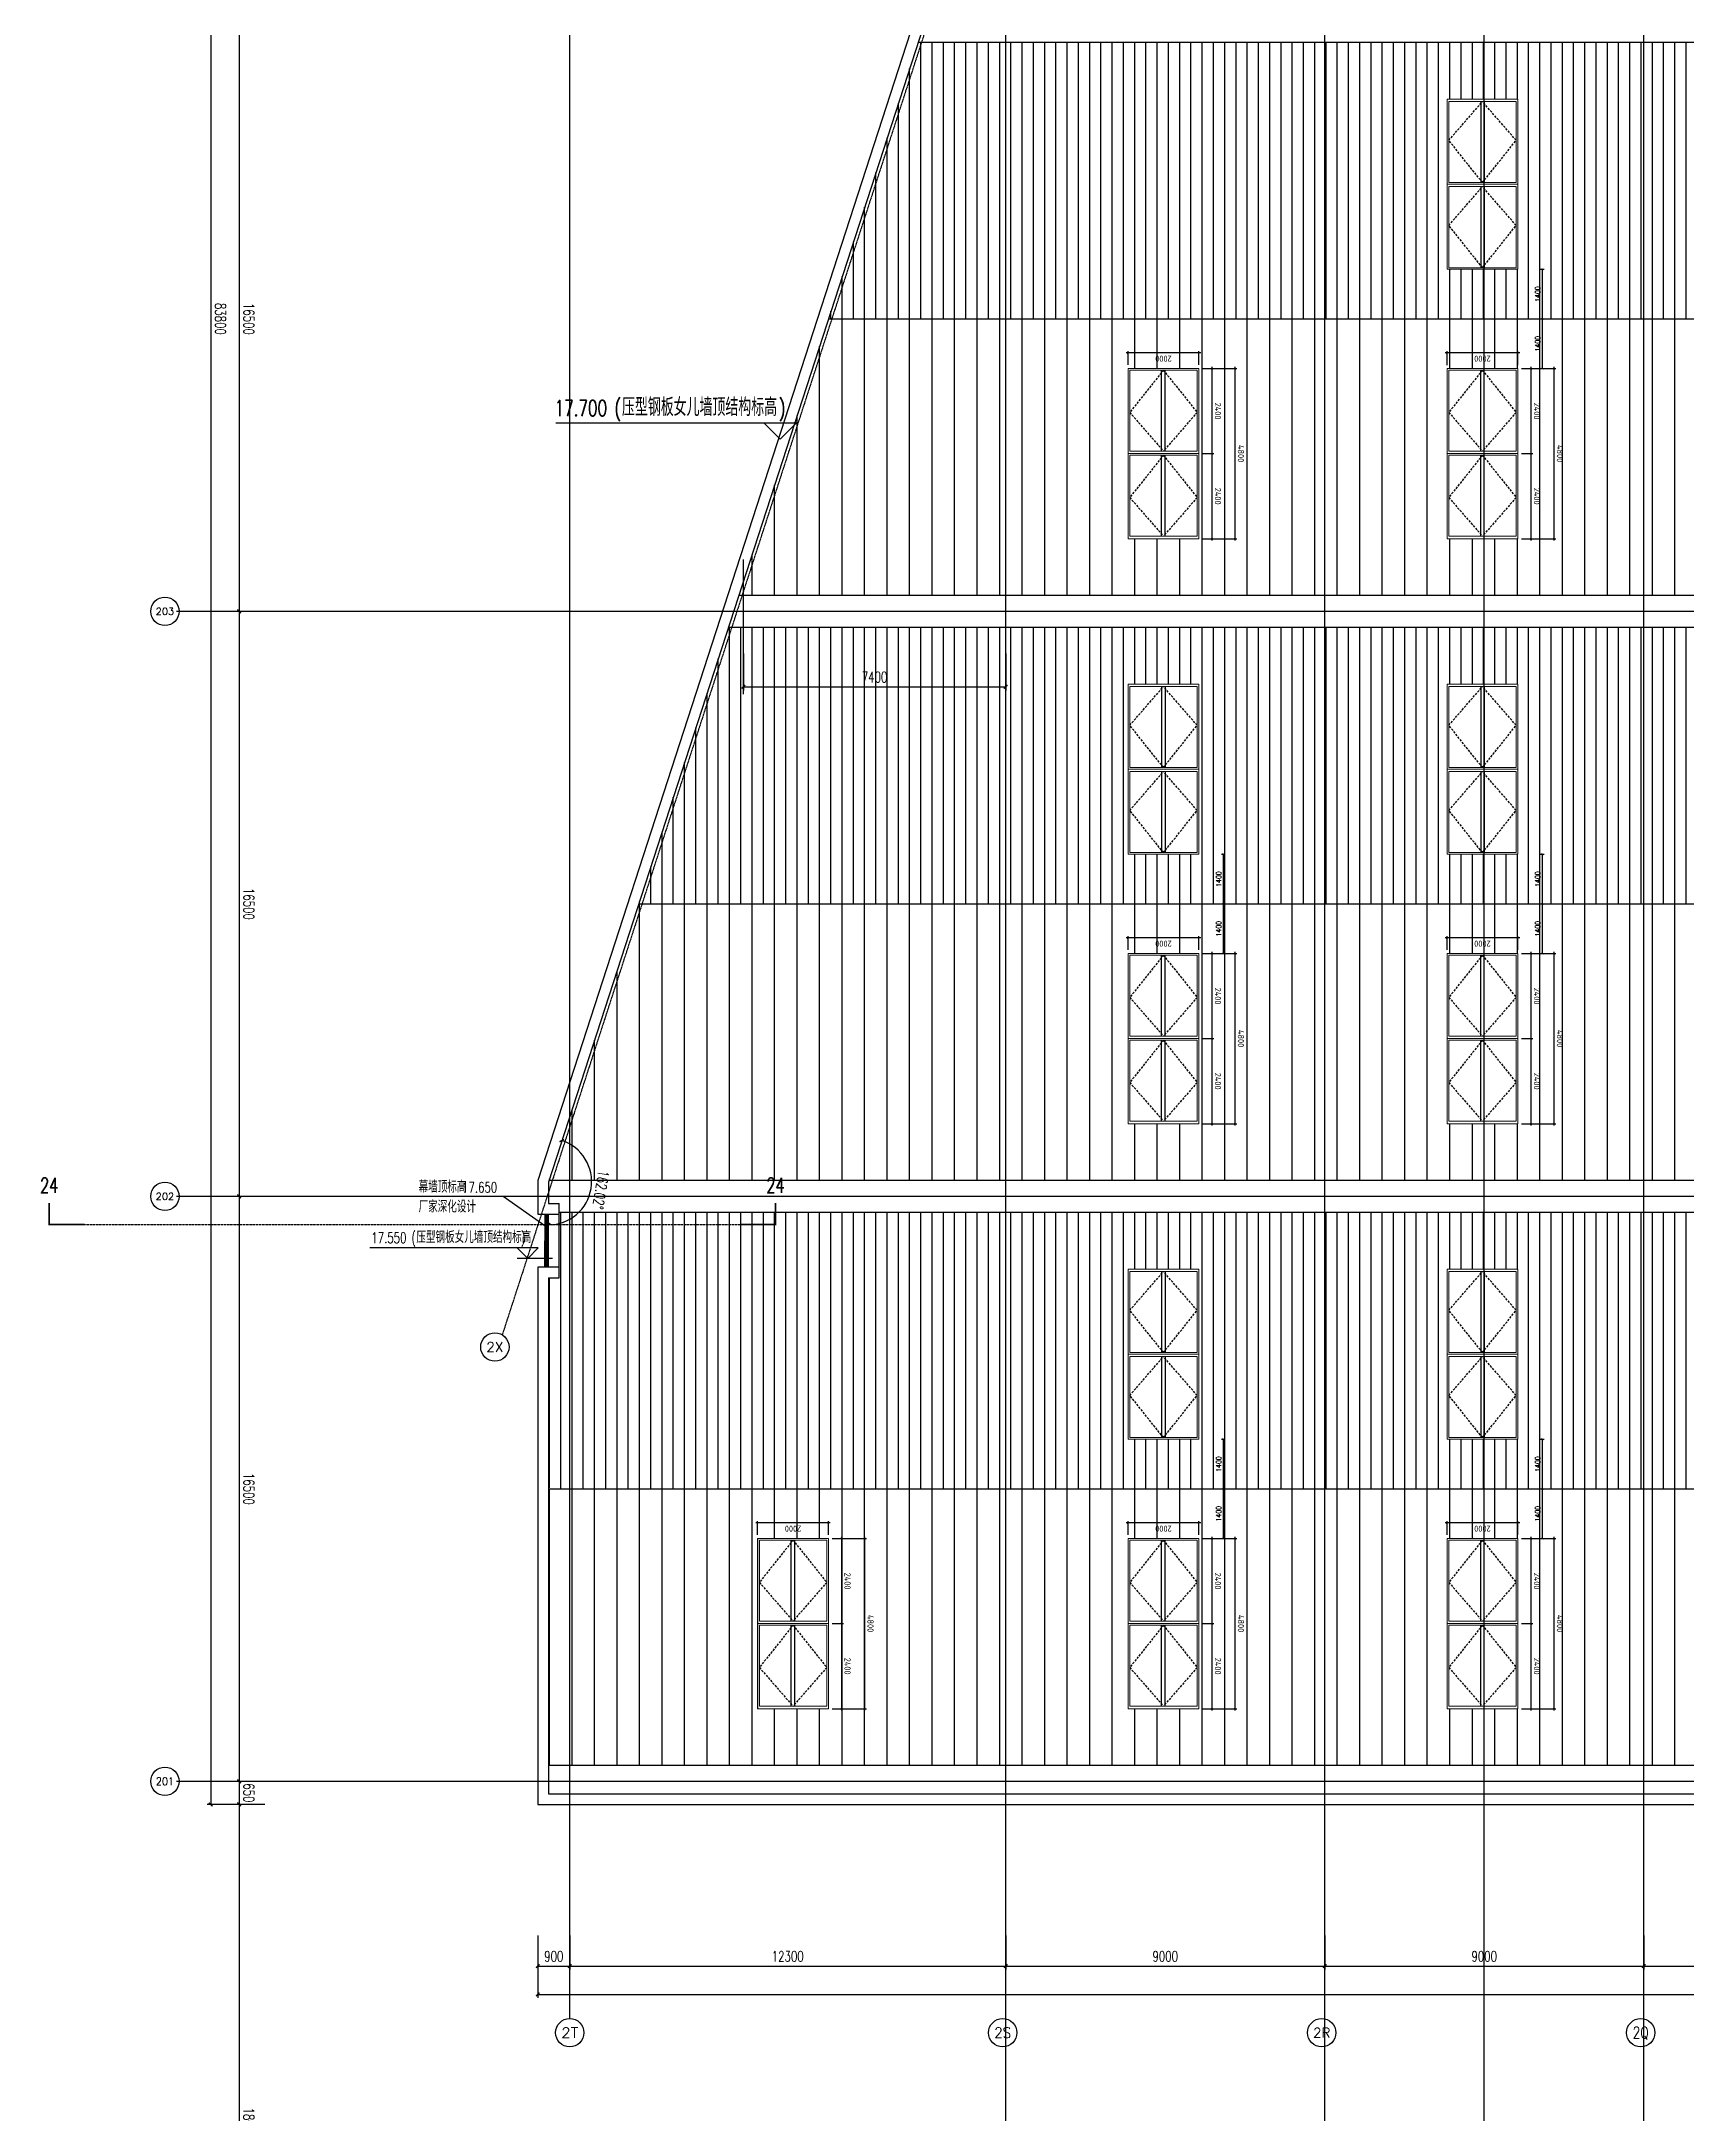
# Model space of a CAD drawing. Extents: x -954573 to 446329, y 489853 to 1226784.
# Drawn here: x 199941 to 246382, y 630673 to 689146 of the extents above; entities that cross this region are included whole.
import ezdxf
from ezdxf.enums import TextEntityAlignment as Align

# ---------------------------------------------------------------- set-up
doc = ezdxf.new("R2010")
doc.units = 0
doc.header["$LTSCALE"] = 10
doc.header["$MEASUREMENT"] = 0
for name, pattern in [('10平面$0$DOTE', [2.42, 2, -0.2, 0.02, -0.2]), ('10平面$0$HIDDEN', [9.525, 6.35, -3.175]), ('10平面$1$DASH', [0.35, 0.25, -0.1])]:
    doc.linetypes.add(name, pattern=pattern)
doc.layers.get('Defpoints').update_dxf_attribs({"color": 210})
for name, color, linetype in [('10平面$0$A-AXIS-D', 8, 'Continuous'), ('10平面$0$A-AXIS-DOTE', 8, '10平面$0$DOTE'), ('10平面$0$A-AXIS-SYMB', 8, 'Continuous'), ('10平面$0$A-HATCH-2', 8, 'Continuous'), ('10平面$0$A-LIN-V', 8, 'Continuous'), ('10平面$0$A-SFCE', 8, 'Continuous'), ('10平面$0$A-WINDOW', 8, 'Continuous'), ('10平面$0$AS-WALL', 8, 'Continuous'), ('10平面$0$DIM_SYMB', 8, 'Continuous'), ('10平面$0$PUB_TEXT', 8, 'Continuous'), ('10平面$0$参考线', 8, 'Continuous'), ('10平面$0$外框', 1, '10平面$0$HIDDEN'), ('A-LIN-V', 9, 'Continuous')]:
    doc.layers.add(name, color=color, linetype=linetype)
doc.layers.add('10平面$0$成型线', color=3, linetype='Continuous', lineweight=18)
doc.styles.add('10平面$0$_TCH_AXIS', font='COMPLEX', dxfattribs={"bigfont": 'GBCBIG'})
doc.styles.add('10平面$0$_TCH_DIM', font='SIMPLEX', dxfattribs={"bigfont": 'GBCBIG'})
doc.styles.add('10平面$0$_TCH_DIM_T3', font='SIMPLEX', dxfattribs={"width": 0.705882, "bigfont": 'GBCBIG'})
doc.styles.add('10平面$0$_TCH_LABEL', font='COMPLEX', dxfattribs={"bigfont": 'GBCBIG'})
doc.styles.add('10平面$0$Standard', font='gbenor.shx', dxfattribs={"bigfont": 'gbcbig.shx'})
doc.dimstyles.new('10平面$0$50', dxfattribs={"dimscale": 50, "dimtxt": 3.5, "dimasz": 1, "dimexe": 1, "dimexo": 2, "dimgap": 1.5, "dimtad": 1, "dimdec": 0, "dimzin": 12, "dimdsep": 46, "dimtxsty": '10平面$0$Standard', "dimblk": '10平面$0$_ArchTick', "dimcen": 0.1, "dimdle": 1, "dimclrd": 3, "dimclre": 3, "dimclrt": 7, "dimadec": 0, "dimazin": 0, "dimtfac": 1, "dimtdec": 0, "dimtix": 1, "dimtmove": 2, "dimatfit": 3, "dimfxl": 0, "dimtolj": 1, "dimtzin": 0, "dimarcsym": 0})
doc.dimstyles.new('10平面$0$_TCH_ARCH&&100', dxfattribs={"dimtxt": 297.5, "dimasz": 100, "dimexe": 100, "dimexo": 100, "dimgap": 126.25, "dimtad": 1, "dimdec": 0, "dimzin": 0, "dimdsep": 46, "dimtxsty": '10平面$0$_TCH_DIM_T3', "dimblk": '10平面$0$_ArchTick', "dimcen": 0.09, "dimclrt": 7, "dimazin": 2, "dimtfac": 1, "dimtdec": 0, "dimtix": 1, "dimtmove": 2, "dimatfit": 3, "dimfxl": 0, "dimtolj": 1, "dimtzin": 0, "dimarcsym": 0})
doc.dimstyles.new('10平面$0$_TCH_ARCH&&50', dxfattribs={"dimtxt": 148.75, "dimasz": 50, "dimexe": 50, "dimexo": 50, "dimgap": 63.125, "dimtad": 1, "dimdec": 0, "dimzin": 0, "dimdsep": 46, "dimtxsty": '10平面$0$_TCH_DIM_T3', "dimblk": '10平面$0$_ArchTick', "dimcen": 0.09, "dimclrt": 7, "dimazin": 2, "dimtfac": 1, "dimtdec": 0, "dimtix": 1, "dimtmove": 2, "dimatfit": 3, "dimfxl": 0, "dimtolj": 1, "dimtzin": 0, "dimarcsym": 0})
pattern_1 = [(90, (-500100, 0), (-317.5, 0), [])]
pattern_2 = [(90, (-500100, 0), (-635, 0), [])]

# ---------------------------------------------------------------- blocks, each defined once
blk = doc.blocks.new('10平面$0$rrrrrrrrrrrrrrrrrrrrr')
at = {"layer": '10平面$0$A-HATCH-2'}
h = blk.add_hatch(dxfattribs=at)
h.set_pattern_fill('ANSI31', color=256, scale=200, angle=45)
h.set_pattern_definition(pattern_1)
h.paths.add_polyline_path([(-266220, 681320), (-133684.3, 681320), (-128454.2, 681320), (-128454.2, 689120), (-275425.2, 689120), (-277958.7, 681320), (-262540, 681320)])
h = blk.add_hatch(dxfattribs=at)
h.set_pattern_fill('ANSI31', color=256, scale=400, angle=45)
h.set_pattern_definition(pattern_2)
h.paths.add_polyline_path([(-266220, 681320), (-133684.3, 681320), (-128454.2, 681320), (-128454.2, 673520), (-280485.6, 673520), (-277955.4, 681320), (-262540, 681320)])
h = blk.add_hatch(dxfattribs=at)
h.set_pattern_fill('ANSI31', color=256, scale=200, angle=45)
h.set_pattern_definition(pattern_1)
h.paths.add_polyline_path([(-266220, 664820), (-133684.3, 664820), (-128454.2, 664820), (-128454.2, 672620), (-280777.6, 672620), (-283307.8, 664820), (-262540, 664820)])
h = blk.add_hatch(dxfattribs=at)
h.set_pattern_fill('ANSI31', color=256, scale=400, angle=45)
h.set_pattern_definition(pattern_2)
h.paths.add_polyline_path([(-266220, 664820), (-133684.3, 664820), (-128454.2, 664820), (-128454.2, 657020), (-285838, 657020), (-283307.8, 664820), (-262540, 664820)])
h = blk.add_hatch(dxfattribs=at)
h.set_pattern_fill('ANSI31', color=256, scale=200, angle=45)
h.set_pattern_definition(pattern_1)
h.paths.add_polyline_path([(-266220, 648320), (-133684.3, 648320), (-128454.2, 648320), (-128454.2, 656120), (-285554.2, 656120), (-285554.2, 654270), (-285854.2, 654270), (-285854.2, 648345), (-262540, 648320)])
h = blk.add_hatch(dxfattribs=at)
h.set_pattern_fill('ANSI31', color=256, scale=400, angle=45)
h.set_pattern_definition(pattern_2)
h.paths.add_polyline_path([(-266220, 648320), (-133684.3, 648320), (-128454.2, 648320), (-128454.2, 640520), (-285854.2, 640520), (-285854.2, 648320), (-262540, 648320)])
at = {"layer": '10平面$0$A-AXIS-SYMB'}
for p, q in [((-278870, 678380), (-285650, 678380)), ((-279320, 677930), (-279770, 678380)), ((-279320, 677930), (-278870, 678380)), ((-287130, 656570), (-289623.4, 656570)), ((-285886.5, 655690), (-287130, 656570)), ((-286140.8, 655120.9), (-290894.1, 655120.9)), ((-286440.8, 654820.9), (-286740.8, 655120.9)), ((-286440.8, 654820.9), (-286140.8, 655120.9)), ((-285740.8, 654820.9), (-286740.8, 654820.9))]:
    blk.add_line(p, q, dxfattribs=at)
at = {"layer": '10平面$0$A-AXIS-SYMB', "const_width": 40}
blk.add_lwpolyline([(-285870.2, 655678.4, 1), (-285902.8, 655701.5, 1)], format="xyb", close=True, dxfattribs=at)
at = {"layer": '10平面$0$A-LIN-V'}
for points in [[(-128454.2, 689120), (-275425.2, 689120)], [(-128454.2, 673520), (-280485.6, 673520)], [(-128454.2, 672620), (-280777.6, 672620)], [(-128454.2, 657020), (-285838, 657020)], [(-128454.2, 656120), (-285554.2, 656120)], [(-128454.2, 640520), (-285854.2, 640520)]]:
    blk.add_lwpolyline(points, dxfattribs=at)
at = {"layer": '10平面$0$A-SFCE'}
for p, q in [((-286154.2, 656070), (-285554.2, 656070)), ((-285854.2, 656370), (-285554.2, 656370)), ((-285854.2, 654570), (-285854.2, 656070)), ((-285554.2, 654270), (-285554.2, 656370)), ((-285854.2, 654270), (-285554.2, 654270))]:
    blk.add_line(p, q, dxfattribs=at)
for points in [[(-285554.2, 654570), (-286154.2, 654570), (-286154.2, 639420), (-128154.2, 639420), (-128154.2, 639420), (-128154.2, 723220), (-264679.1, 723220), (-286154.2, 657017.5), (-286154.2, 656070)], [(-285854.2, 654270), (-285854.2, 639720), (-128454.2, 639720), (-128454.2, 722920), (-264461, 722920), (-285854.2, 656970), (-285854.2, 656370)], [(-277958.7, 681320), (-128454.2, 681320)], [(-283307.8, 664820), (-128454.2, 664820)], [(-285854.2, 648320), (-128454.2, 648320)]]:
    blk.add_lwpolyline(points, dxfattribs=at)
at = {"layer": '10平面$0$A-WINDOW'}
for p, q in [((-285954.2, 654570.3), (-285951, 656070)), ((-285921.2, 654570.2), (-285918, 656070)), ((-285887.2, 654570.1), (-285884.1, 656070))]:
    blk.add_line(p, q, dxfattribs=at)
at = {"layer": '10平面$0$PUB_TEXT', "style": '10平面$0$_TCH_DIM', "width": 0.705882}
for s, height, p in [('17.700', 446.25, (-285685, 678580)), ('(', 446.2, (-283990, 678580)), (')', 446.2, (-279356.6, 678580)), ('17.650', 297.5, (-288289.7, 656675)), ('17.550', 297.5, (-290850.8, 655254.2)), ('(', 297.5, (-289720.8, 655254.2)), (')', 297.5, (-286631.8, 655254.2))]:
    blk.add_text(s, height=height, dxfattribs=at).set_placement(p)
at = {"layer": '10平面$0$PUB_TEXT', "style": '10平面$0$_TCH_DIM'}
for s, height, p in [('压型钢板女儿墙顶结构标高', 506.383, (-283780, 678580)), ('幕墙顶标高', 337.59, (-289518.4, 656675)), ('厂家深化设计', 337.59, (-289518.4, 656115)), ('压型钢板女儿墙顶结构标高', 337.589, (-289580.8, 655254.2))]:
    blk.add_text(s, height=height, dxfattribs=at).set_placement(p)
blk = doc.blocks.new('10平面$0$_ArchTick')
at = {"color": 0, "linetype": 'ByBlock', "const_width": 0.4}
blk.add_lwpolyline([(-0.5, -0.5), (0.5, 0.5)], dxfattribs=at)
blk = doc.blocks.new('*D3461')
at = {"layer": 'Defpoints', "color": 3, "lineweight": -2}
for p, q in [((105313, -25069), (105313, -25459)), ((107313, -25069), (107313, -25459)), ((105263, -25409), (107363, -25409))]:
    blk.add_line(p, q, dxfattribs=at)
at = {"layer": 'Defpoints', "color": 0}
for p in [(105313, -24969), (107313, -24969), (107313, -25409)]:
    blk.add_point(p, dxfattribs=at)
at = {"layer": 'Defpoints', "color": 3, "lineweight": -2, "xscale": 50, "yscale": 50, "zscale": 50, "rotation": 180}
blk.add_blockref('10平面$0$_ArchTick', (105313, -25409), dxfattribs=at)
at = {"layer": 'Defpoints', "color": 3, "lineweight": -2, "xscale": 50, "yscale": 50, "zscale": 50}
blk.add_blockref('10平面$0$_ArchTick', (107313, -25409), dxfattribs=at)
at = {"layer": 'Defpoints', "color": 7, "insert": (106313, -25246), "char_height": 175, "attachment_point": 5, "style": '10平面$0$Standard'}
blk.add_mtext('\\A1;2000', dxfattribs=at)
blk = doc.blocks.new('*D3462')
at = {"layer": 'Defpoints', "color": 3, "lineweight": -2}
for p, q in [((105213, -22569), (104888, -22569)), ((104938, -22519), (104938, -25019)), ((105213, -24969), (104888, -24969))]:
    blk.add_line(p, q, dxfattribs=at)
at = {"layer": 'Defpoints', "color": 0}
for p in [(105313, -22569), (104938, -24969), (105313, -24969)]:
    blk.add_point(p, dxfattribs=at)
at = {"layer": 'Defpoints', "color": 3, "lineweight": -2, "xscale": 50, "yscale": 50, "zscale": 50}
for p, rotation in [((104938, -22569), 90), ((104938, -24969), 270)]:
    blk.add_blockref('10平面$0$_ArchTick', p, dxfattribs=dict(at, rotation=rotation))
at = {"layer": 'Defpoints', "color": 7, "insert": (104776, -23769), "char_height": 175, "attachment_point": 5, "rotation": 90, "style": '10平面$0$Standard'}
blk.add_mtext('\\A1;2400', dxfattribs=at)
blk = doc.blocks.new('*D3463')
at = {"layer": 'Defpoints', "color": 3, "lineweight": -2}
for p, q in [((105213, -20169), (104240, -20169)), ((104290, -20119), (104290, -25019)), ((105213, -24969), (104240, -24969))]:
    blk.add_line(p, q, dxfattribs=at)
at = {"layer": 'Defpoints', "color": 0}
for p in [(105313, -20169), (104290, -24969), (105313, -24969)]:
    blk.add_point(p, dxfattribs=at)
at = {"layer": 'Defpoints', "color": 3, "lineweight": -2, "xscale": 50, "yscale": 50, "zscale": 50}
for p, rotation in [((104290, -20169), 90), ((104290, -24969), 270)]:
    blk.add_blockref('10平面$0$_ArchTick', p, dxfattribs=dict(at, rotation=rotation))
at = {"layer": 'Defpoints', "color": 7, "insert": (104128, -22569), "char_height": 175, "attachment_point": 5, "rotation": 90, "style": '10平面$0$Standard'}
blk.add_mtext('\\A1;4800', dxfattribs=at)
blk = doc.blocks.new('*D3464')
at = {"layer": 'Defpoints', "color": 3, "lineweight": -2}
for p, q in [((105213, -20169), (104888, -20169)), ((104938, -20119), (104938, -22619)), ((105213, -22569), (104888, -22569))]:
    blk.add_line(p, q, dxfattribs=at)
at = {"layer": 'Defpoints', "color": 0}
for p in [(105313, -20169), (104938, -22569), (105313, -22569)]:
    blk.add_point(p, dxfattribs=at)
at = {"layer": 'Defpoints', "color": 3, "lineweight": -2, "xscale": 50, "yscale": 50, "zscale": 50}
for p, rotation in [((104938, -20169), 90), ((104938, -22569), 270)]:
    blk.add_blockref('10平面$0$_ArchTick', p, dxfattribs=dict(at, rotation=rotation))
at = {"layer": 'Defpoints', "color": 7, "insert": (104776, -21369), "char_height": 175, "attachment_point": 5, "rotation": 90, "style": '10平面$0$Standard'}
blk.add_mtext('\\A1;2400', dxfattribs=at)
blk = doc.blocks.new('*D3469')
at = {"layer": '10平面$0$A-WINDOW', "color": 0, "lineweight": -2}
for p, q in [((368233, 714320), (368340, 714320)), ((368290, 712920), (368290, 714320)), ((368233, 712920), (368340, 712920))]:
    blk.add_line(p, q, dxfattribs=at)
at = {"layer": 'Defpoints', "color": 0}
for p in [(368183, 714320), (368290, 714320), (368183, 712920)]:
    blk.add_point(p, dxfattribs=at)
at = {"layer": '10平面$0$A-WINDOW', "color": 0, "lineweight": -2, "xscale": 50, "yscale": 50, "zscale": 50}
for p, rotation in [((368290, 714320), 90), ((368290, 712920), 270)]:
    blk.add_blockref('10平面$0$_ArchTick', p, dxfattribs=dict(at, rotation=rotation))
at = {"layer": '10平面$0$A-WINDOW', "color": 7, "insert": (368153, 713620), "char_height": 148.8, "attachment_point": 5, "rotation": 90, "style": '10平面$0$_TCH_DIM_T3'}
blk.add_mtext('\\A1;1400', dxfattribs=at)
blk = doc.blocks.new('*D3470')
at = {"layer": '10平面$0$A-WINDOW', "color": 0, "lineweight": -2}
for p, q in [((368233, 715720), (368340, 715720)), ((368290, 714320), (368290, 715720)), ((368233, 714320), (368340, 714320))]:
    blk.add_line(p, q, dxfattribs=at)
at = {"layer": 'Defpoints', "color": 0}
for p in [(368183, 715720), (368290, 715720), (368183, 714320)]:
    blk.add_point(p, dxfattribs=at)
at = {"layer": '10平面$0$A-WINDOW', "color": 0, "lineweight": -2, "xscale": 50, "yscale": 50, "zscale": 50}
for p, rotation in [((368290, 715720), 90), ((368290, 714320), 270)]:
    blk.add_blockref('10平面$0$_ArchTick', p, dxfattribs=dict(at, rotation=rotation))
at = {"layer": '10平面$0$A-WINDOW', "color": 7, "insert": (368153, 715020), "char_height": 148.8, "attachment_point": 5, "rotation": 90, "style": '10平面$0$_TCH_DIM_T3'}
blk.add_mtext('\\A1;1400', dxfattribs=at)
blk = doc.blocks.new('*D2905')
at = {"layer": '10平面$0$A-AXIS-D', "color": 0, "lineweight": -2}
for p, q in [((-73024, -165400), (-73846, -165400)), ((-73746, -165400), (-73746, -183400)), ((-73024, -183400), (-73846, -183400))]:
    blk.add_line(p, q, dxfattribs=at)
at = {"layer": 'Defpoints', "color": 0}
for p in [(-72924, -165400), (-73746, -183400), (-72924, -183400)]:
    blk.add_point(p, dxfattribs=at)
at = {"layer": '10平面$0$A-AXIS-D', "color": 0, "lineweight": -2, "xscale": 100, "yscale": 100, "zscale": 100}
for p, rotation in [((-73746, -165400), 90), ((-73746, -183400), 270)]:
    blk.add_blockref('10平面$0$_ArchTick', p, dxfattribs=dict(at, rotation=rotation))
at = {"layer": '10平面$0$A-AXIS-D', "color": 7, "insert": (-73471, -174400), "char_height": 297.5, "attachment_point": 5, "rotation": 270, "style": '10平面$0$_TCH_DIM_T3'}
blk.add_mtext('\\A1;18000', dxfattribs=at)
blk = doc.blocks.new('*D2906')
at = {"layer": '10平面$0$A-AXIS-D', "color": 0, "lineweight": -2}
for p, q in [((-73024, -164750), (-73846, -164750)), ((-73746, -164750), (-73746, -165400)), ((-73024, -165400), (-73846, -165400))]:
    blk.add_line(p, q, dxfattribs=at)
at = {"layer": 'Defpoints', "color": 0}
for p in [(-72924, -164750), (-73746, -165400), (-72924, -165400)]:
    blk.add_point(p, dxfattribs=at)
at = {"layer": '10平面$0$A-AXIS-D', "color": 0, "lineweight": -2, "xscale": 100, "yscale": 100, "zscale": 100}
for p, rotation in [((-73746, -164750), 90), ((-73746, -165400), 270)]:
    blk.add_blockref('10平面$0$_ArchTick', p, dxfattribs=dict(at, rotation=rotation))
at = {"layer": '10平面$0$A-AXIS-D', "color": 7, "insert": (-73471, -165075), "char_height": 297.5, "attachment_point": 5, "rotation": 270, "style": '10平面$0$_TCH_DIM_T3'}
blk.add_mtext('\\A1;650', dxfattribs=at)
blk = doc.blocks.new('*D2907')
at = {"layer": '10平面$0$A-AXIS-D', "color": 0, "lineweight": -2}
for p, q in [((-73024, -148250), (-73846, -148250)), ((-73746, -148250), (-73746, -164750)), ((-73024, -164750), (-73846, -164750))]:
    blk.add_line(p, q, dxfattribs=at)
at = {"layer": 'Defpoints', "color": 0}
for p in [(-72924, -148250), (-73746, -164750), (-72924, -164750)]:
    blk.add_point(p, dxfattribs=at)
at = {"layer": '10平面$0$A-AXIS-D', "color": 0, "lineweight": -2, "xscale": 100, "yscale": 100, "zscale": 100}
for p, rotation in [((-73746, -148250), 90), ((-73746, -164750), 270)]:
    blk.add_blockref('10平面$0$_ArchTick', p, dxfattribs=dict(at, rotation=rotation))
at = {"layer": '10平面$0$A-AXIS-D', "color": 7, "insert": (-73471, -156500), "char_height": 297.5, "attachment_point": 5, "rotation": 270, "style": '10平面$0$_TCH_DIM_T3'}
blk.add_mtext('\\A1;16500', dxfattribs=at)
blk = doc.blocks.new('*D2908')
at = {"layer": '10平面$0$A-AXIS-D', "color": 0, "lineweight": -2}
for p, q in [((-73024, -131750), (-73846, -131750)), ((-73746, -131750), (-73746, -148250)), ((-73024, -148250), (-73846, -148250))]:
    blk.add_line(p, q, dxfattribs=at)
at = {"layer": 'Defpoints', "color": 0}
for p in [(-72924, -131750), (-73746, -148250), (-72924, -148250)]:
    blk.add_point(p, dxfattribs=at)
at = {"layer": '10平面$0$A-AXIS-D', "color": 0, "lineweight": -2, "xscale": 100, "yscale": 100, "zscale": 100}
for p, rotation in [((-73746, -131750), 90), ((-73746, -148250), 270)]:
    blk.add_blockref('10平面$0$_ArchTick', p, dxfattribs=dict(at, rotation=rotation))
at = {"layer": '10平面$0$A-AXIS-D', "color": 7, "insert": (-73471, -140000), "char_height": 297.5, "attachment_point": 5, "rotation": 270, "style": '10平面$0$_TCH_DIM_T3'}
blk.add_mtext('\\A1;16500', dxfattribs=at)
blk = doc.blocks.new('*D2909')
at = {"layer": '10平面$0$A-AXIS-D', "color": 0, "lineweight": -2}
for p, q in [((-73024, -115250), (-73846, -115250)), ((-73746, -115250), (-73746, -131750)), ((-73024, -131750), (-73846, -131750))]:
    blk.add_line(p, q, dxfattribs=at)
at = {"layer": 'Defpoints', "color": 0}
for p in [(-72924, -115250), (-73746, -131750), (-72924, -131750)]:
    blk.add_point(p, dxfattribs=at)
at = {"layer": '10平面$0$A-AXIS-D', "color": 0, "lineweight": -2, "xscale": 100, "yscale": 100, "zscale": 100}
for p, rotation in [((-73746, -115250), 90), ((-73746, -131750), 270)]:
    blk.add_blockref('10平面$0$_ArchTick', p, dxfattribs=dict(at, rotation=rotation))
at = {"layer": '10平面$0$A-AXIS-D', "color": 7, "insert": (-73471, -123500), "char_height": 297.5, "attachment_point": 5, "rotation": 270, "style": '10平面$0$_TCH_DIM_T3'}
blk.add_mtext('\\A1;16500', dxfattribs=at)
blk = doc.blocks.new('*D2962')
at = {"layer": '10平面$0$A-AXIS-D', "color": 0, "lineweight": -2}
for p, q in [((-65318, -169100), (-65318, -170060)), ((-64418, -169100), (-64418, -170060)), ((-65318, -169960), (-64418, -169960))]:
    blk.add_line(p, q, dxfattribs=at)
at = {"layer": 'Defpoints', "color": 0}
for p in [(-65318, -169000), (-64418, -169000), (-64418, -169960)]:
    blk.add_point(p, dxfattribs=at)
at = {"layer": '10平面$0$A-AXIS-D', "color": 0, "lineweight": -2, "xscale": 100, "yscale": 100, "zscale": 100, "rotation": 180}
blk.add_blockref('10平面$0$_ArchTick', (-65318, -169960), dxfattribs=at)
at = {"layer": '10平面$0$A-AXIS-D', "color": 0, "lineweight": -2, "xscale": 100, "yscale": 100, "zscale": 100}
blk.add_blockref('10平面$0$_ArchTick', (-64418, -169960), dxfattribs=at)
at = {"layer": '10平面$0$A-AXIS-D', "color": 7, "insert": (-64868, -169685), "char_height": 297.5, "attachment_point": 5, "style": '10平面$0$_TCH_DIM_T3'}
blk.add_mtext('\\A1;900', dxfattribs=at)
blk = doc.blocks.new('*D2963')
at = {"layer": '10平面$0$A-AXIS-D', "color": 0, "lineweight": -2}
for p, q in [((-64418, -169100), (-64418, -170060)), ((-52118, -169100), (-52118, -170060)), ((-64418, -169960), (-52118, -169960))]:
    blk.add_line(p, q, dxfattribs=at)
at = {"layer": 'Defpoints', "color": 0}
for p in [(-64418, -169000), (-52118, -169000), (-52118, -169960)]:
    blk.add_point(p, dxfattribs=at)
at = {"layer": '10平面$0$A-AXIS-D', "color": 0, "lineweight": -2, "xscale": 100, "yscale": 100, "zscale": 100, "rotation": 180}
blk.add_blockref('10平面$0$_ArchTick', (-64418, -169960), dxfattribs=at)
at = {"layer": '10平面$0$A-AXIS-D', "color": 0, "lineweight": -2, "xscale": 100, "yscale": 100, "zscale": 100}
blk.add_blockref('10平面$0$_ArchTick', (-52118, -169960), dxfattribs=at)
at = {"layer": '10平面$0$A-AXIS-D', "color": 7, "insert": (-58268, -169685), "char_height": 297.5, "attachment_point": 5, "style": '10平面$0$_TCH_DIM_T3'}
blk.add_mtext('\\A1;12300', dxfattribs=at)
blk = doc.blocks.new('*D2964')
at = {"layer": '10平面$0$A-AXIS-D', "color": 0, "lineweight": -2}
for p, q in [((-52118, -169100), (-52118, -170060)), ((-43118, -169100), (-43118, -170060)), ((-52118, -169960), (-43118, -169960))]:
    blk.add_line(p, q, dxfattribs=at)
at = {"layer": 'Defpoints', "color": 0}
for p in [(-52118, -169000), (-43118, -169000), (-43118, -169960)]:
    blk.add_point(p, dxfattribs=at)
at = {"layer": '10平面$0$A-AXIS-D', "color": 0, "lineweight": -2, "xscale": 100, "yscale": 100, "zscale": 100, "rotation": 180}
blk.add_blockref('10平面$0$_ArchTick', (-52118, -169960), dxfattribs=at)
at = {"layer": '10平面$0$A-AXIS-D', "color": 0, "lineweight": -2, "xscale": 100, "yscale": 100, "zscale": 100}
blk.add_blockref('10平面$0$_ArchTick', (-43118, -169960), dxfattribs=at)
at = {"layer": '10平面$0$A-AXIS-D', "color": 7, "insert": (-47618, -169685), "char_height": 297.5, "attachment_point": 5, "style": '10平面$0$_TCH_DIM_T3'}
blk.add_mtext('\\A1;9000', dxfattribs=at)
blk = doc.blocks.new('*D2965')
at = {"layer": '10平面$0$A-AXIS-D', "color": 0, "lineweight": -2}
for p, q in [((-43118, -169100), (-43118, -170060)), ((-34118, -169100), (-34118, -170060)), ((-43118, -169960), (-34118, -169960))]:
    blk.add_line(p, q, dxfattribs=at)
at = {"layer": 'Defpoints', "color": 0}
for p in [(-43118, -169000), (-34118, -169000), (-34118, -169960)]:
    blk.add_point(p, dxfattribs=at)
at = {"layer": '10平面$0$A-AXIS-D', "color": 0, "lineweight": -2, "xscale": 100, "yscale": 100, "zscale": 100, "rotation": 180}
blk.add_blockref('10平面$0$_ArchTick', (-43118, -169960), dxfattribs=at)
at = {"layer": '10平面$0$A-AXIS-D', "color": 0, "lineweight": -2, "xscale": 100, "yscale": 100, "zscale": 100}
blk.add_blockref('10平面$0$_ArchTick', (-34118, -169960), dxfattribs=at)
at = {"layer": '10平面$0$A-AXIS-D', "color": 7, "insert": (-38618, -169685), "char_height": 297.5, "attachment_point": 5, "style": '10平面$0$_TCH_DIM_T3'}
blk.add_mtext('\\A1;9000', dxfattribs=at)
blk = doc.blocks.new('*D2966')
at = {"layer": '10平面$0$A-AXIS-D', "color": 0, "lineweight": -2}
for p, q in [((-34118, -169100), (-34118, -170060)), ((-25118, -169100), (-25118, -170060)), ((-34118, -169960), (-25118, -169960))]:
    blk.add_line(p, q, dxfattribs=at)
at = {"layer": 'Defpoints', "color": 0}
for p in [(-34118, -169000), (-25118, -169000), (-25118, -169960)]:
    blk.add_point(p, dxfattribs=at)
at = {"layer": '10平面$0$A-AXIS-D', "color": 0, "lineweight": -2, "xscale": 100, "yscale": 100, "zscale": 100, "rotation": 180}
blk.add_blockref('10平面$0$_ArchTick', (-34118, -169960), dxfattribs=at)
at = {"layer": '10平面$0$A-AXIS-D', "color": 0, "lineweight": -2, "xscale": 100, "yscale": 100, "zscale": 100}
blk.add_blockref('10平面$0$_ArchTick', (-25118, -169960), dxfattribs=at)
at = {"layer": '10平面$0$A-AXIS-D', "color": 7, "insert": (-29618, -169685), "char_height": 297.5, "attachment_point": 5, "style": '10平面$0$_TCH_DIM_T3'}
blk.add_mtext('\\A1;9000', dxfattribs=at)
blk = doc.blocks.new('*D3062')
at = {"layer": '10平面$0$A-AXIS-D', "color": 0, "lineweight": -2}
for p, q in [((-65318, -169200), (-65318, -170860)), ((92682, -169200), (92682, -170860)), ((-65318, -170760), (92682, -170760))]:
    blk.add_line(p, q, dxfattribs=at)
at = {"layer": 'Defpoints', "color": 0}
for p in [(-65318, -169100), (92682, -169100), (92682, -170760)]:
    blk.add_point(p, dxfattribs=at)
at = {"layer": '10平面$0$A-AXIS-D', "color": 0, "lineweight": -2, "xscale": 100, "yscale": 100, "zscale": 100, "rotation": 180}
blk.add_blockref('10平面$0$_ArchTick', (-65318, -170760), dxfattribs=at)
at = {"layer": '10平面$0$A-AXIS-D', "color": 0, "lineweight": -2, "xscale": 100, "yscale": 100, "zscale": 100}
blk.add_blockref('10平面$0$_ArchTick', (92682, -170760), dxfattribs=at)
at = {"layer": '10平面$0$A-AXIS-D', "color": 7, "insert": (13682, -170485), "char_height": 297.5, "attachment_point": 5, "style": '10平面$0$_TCH_DIM_T3'}
blk.add_mtext('\\A1;158000', dxfattribs=at)
blk = doc.blocks.new('*D3085')
at = {"layer": '10平面$0$A-AXIS-D', "color": 0, "lineweight": -2}
for p, q in [((-73124, -81600), (-74646, -81600)), ((-74546, -81600), (-74546, -165400)), ((-73124, -165400), (-74646, -165400))]:
    blk.add_line(p, q, dxfattribs=at)
at = {"layer": 'Defpoints', "color": 0}
for p in [(-73024, -81600), (-74546, -165400), (-73024, -165400)]:
    blk.add_point(p, dxfattribs=at)
at = {"layer": '10平面$0$A-AXIS-D', "color": 0, "lineweight": -2, "xscale": 100, "yscale": 100, "zscale": 100}
for p, rotation in [((-74546, -81600), 90), ((-74546, -165400), 270)]:
    blk.add_blockref('10平面$0$_ArchTick', p, dxfattribs=dict(at, rotation=rotation))
at = {"layer": '10平面$0$A-AXIS-D', "color": 7, "insert": (-74271, -123500), "char_height": 297.5, "attachment_point": 5, "rotation": 270, "style": '10平面$0$_TCH_DIM_T3'}
blk.add_mtext('\\A1;83800', dxfattribs=at)
blk = doc.blocks.new('*D3162')
at = {"layer": '10平面$0$A-AXIS-D', "color": 0, "lineweight": -2}
for p, q in [((-59518, -132940), (-59518, -133978)), ((-52118, -132940), (-52118, -133978)), ((-59518, -133878), (-52118, -133878))]:
    blk.add_line(p, q, dxfattribs=at)
at = {"layer": 'Defpoints', "color": 0}
for p in [(-59518, -132840), (-52118, -132840), (-52118, -133878)]:
    blk.add_point(p, dxfattribs=at)
at = {"layer": '10平面$0$A-AXIS-D', "color": 0, "lineweight": -2, "xscale": 100, "yscale": 100, "zscale": 100, "rotation": 180}
blk.add_blockref('10平面$0$_ArchTick', (-59518, -133878), dxfattribs=at)
at = {"layer": '10平面$0$A-AXIS-D', "color": 0, "lineweight": -2, "xscale": 100, "yscale": 100, "zscale": 100}
blk.add_blockref('10平面$0$_ArchTick', (-52118, -133878), dxfattribs=at)
at = {"layer": '10平面$0$A-AXIS-D', "color": 7, "insert": (-55818, -133603), "char_height": 297.5, "attachment_point": 5, "style": '10平面$0$_TCH_DIM_T3'}
blk.add_mtext('\\A1;7400', dxfattribs=at)
blk = doc.blocks.new('*D3166')
at = {"layer": '10平面$0$A-AXIS-D', "color": 0, "lineweight": -2}
blk.add_arc((-65018, -147834), 1218, 270, 72.02371, dxfattribs=at)
at = {"layer": 'Defpoints', "color": 0}
for p in [(-64642, -146676), (-65018, -147834), (-65018, -149052), (-64033, -148550)]:
    blk.add_point(p, dxfattribs=at)
at = {"layer": '10平面$0$A-AXIS-D', "color": 0, "lineweight": -2, "xscale": 100, "yscale": 100, "zscale": 100}
for p, rotation in [((-64642, -146676), 162.0237134182049), ((-65018, -149052), 180.0000000000003)]:
    blk.add_blockref('10平面$0$_ArchTick', p, dxfattribs=dict(at, rotation=rotation))
at = {"layer": '10平面$0$A-AXIS-D', "color": 7, "insert": (-63544, -148067), "char_height": 297.5, "attachment_point": 5, "rotation": 261.01186, "style": '10平面$0$_TCH_DIM_T3'}
blk.add_mtext('\\A1;162.02°', dxfattribs=at)
blk = doc.blocks.new('10平面$0$tc')
blk.add_wipeout([(105308.2, -20169.2), (105308.2, -24969.2), (107308.2, -24969.2), (107308.1, -20169.2)]).dxf.layer = '10平面$0$参考线'
at = {"color": 2}
for p, q in [((106262.8, -20239.2), (106262.8, -22524.2)), ((106363.6, -20239.2), (106363.6, -22524.2)), ((106262.8, -22639.2), (106262.8, -24924.2)), ((106363.6, -22639.2), (106363.6, -24924.2))]:
    blk.add_line(p, q, dxfattribs=at)
at = {"layer": '10平面$0$外框'}
for points in [[(106313.2, -22524.2), (105363.2, -21331.7), (106313.2, -20239.2)], [(106313.2, -22524.2), (107263.2, -21331.7), (106313.2, -20239.2)], [(106313.2, -24924.2), (105363.2, -23731.7), (106313.2, -22639.2)], [(106313.2, -24924.2), (107263.2, -23731.7), (106313.2, -22639.2)]]:
    blk.add_lwpolyline(points, dxfattribs=at)
at = {"layer": '10平面$0$成型线'}
for p, q in [((105313.2, -22569.2), (107313.2, -22569.2)), ((105313.2, -24969.2), (107313.2, -24969.2))]:
    blk.add_line(p, q, dxfattribs=at)
for points in [[(105313.2, -22569.2), (105313.2, -20169.2), (107313.2, -20169.2), (107313.2, -22569.2)], [(105313.2, -24969.2), (105313.2, -22569.2), (107313.2, -22569.2), (107313.2, -24969.2)]]:
    blk.add_lwpolyline(points, dxfattribs=at)
for points in [[(105363.2, -22524.2), (107263.2, -22524.2), (107263.2, -20239.2), (105363.2, -20239.2)], [(105363.2, -24924.2), (107263.2, -24924.2), (107263.2, -22639.2), (105363.2, -22639.2)]]:
    blk.add_lwpolyline(points, close=True, dxfattribs=at)
at = {"layer": 'Defpoints'}
for p1, p2, distance, picture, middle in [((105313.2, -20169.2), (105313.2, -24969.2), -1023.2, '*D3463', (104127.5, -22569.2)), ((105313.2, -20169.2), (105313.2, -22569.2), -374.7, '*D3464', (104776, -21369.2)), ((105313.2, -22569.2), (105313.2, -24969.2), -374.7, '*D3462', (104776, -23769.2)), ((105313.2, -24969.2), (107313.2, -24969.2), -439.5, '*D3461', (106313.2, -25246.3))]:
    dim = blk.add_aligned_dim(p1=p1, p2=p2, distance=distance, dimstyle='10平面$0$50', dxfattribs=at)
    dim.commit()
    dim.dimension.update_dxf_attribs({"geometry": picture, "text_midpoint": middle})
blk = doc.blocks.new('10平面$0$423432432222')
at = {"xscale": -1}
blk.add_blockref('10平面$0$tc', (472909.1, 740689.2), dxfattribs=at)
at = {"rotation": 180}
blk.add_blockref('10平面$0$tc', (472909.1, 687950.8), dxfattribs=at)
at = {"layer": '10平面$0$A-WINDOW', "color": 1}
for p1, p2, picture, middle in [((368182.5, 714320), (368182.5, 715720), '*D3470', (368152.5, 715020)), ((368182.5, 712920), (368182.5, 714320), '*D3469', (368152.5, 713620))]:
    dim = blk.add_aligned_dim(p1=p1, p2=p2, distance=-107.5, dimstyle='10平面$0$_TCH_ARCH&&50', dxfattribs=at)
    dim.commit()
    dim.dimension.update_dxf_attribs({"geometry": picture, "text_midpoint": middle})
blk = doc.blocks.new('10平面$0$242343243')
at = {"layer": '10平面$0$A-WINDOW'}
for p in [(-126000, -33000), (-135000, -49500), (-126000, -49500), (-135000, -66000), (-126000, -66000)]:
    blk.add_blockref('10平面$0$423432432222', p, dxfattribs=at)
at = {"layer": 'Defpoints', "rotation": 180}
for p in [(337909, 654951), (327459, 621951)]:
    blk.add_blockref('10平面$0$tc', p, dxfattribs=at)
blk = doc.blocks.new('10平面$0$dote')
at = {"layer": '10平面$0$A-AXIS-D'}
for centre in [(-75839, -131748.9), (-75839, -148248.9), (-66530.2, -152498.4), (-75839, -164748.9), (-64417.8, -171838.9), (-52202.7, -171838.9), (-43202.7, -171838.9), (-34202.7, -171838.9)]:
    blk.add_circle(centre, 400, dxfattribs=at)
at = {"layer": '10平面$0$A-AXIS-DOTE', "ltscale": 2}
for p, q in [((-64417.8, -171438.9), (-64417.8, -75850)), ((-52117.8, -264080), (-52117.8, -75950)), ((-43117.8, -169748.9), (-43117.8, -75950)), ((-38617.8, -169748.9), (-38617.8, -75950)), ((-34117.8, -169748.9), (-34117.8, -75950)), ((98696.4, -131750), (-75513.6, -131750)), ((100786.4, -148250), (-75513.6, -148250)), ((98696.4, -164750), (-75513.6, -164750)), ((-43117.8, -264080), (-43117.8, -167560.7)), ((-38617.8, -264080), (-38617.8, -167560.7)), ((-34117.8, -264080), (-34117.8, -167560.7))]:
    blk.add_line(p, q, dxfattribs=at)
at = {"layer": '10平面$0$A-AXIS-DOTE'}
blk.add_line((-59517.8, -134080), (-59517.8, -130290), dxfattribs=at)
at = {"layer": '10平面$0$A-AXIS-DOTE', "ltscale": 2}
blk.add_lwpolyline([(-66316.4, -152160.4), (-42470.2, -78666)], dxfattribs=at)
at = {"layer": '10平面$0$DIM_SYMB', "const_width": 50}
for points in [[(-79103.6, -148440.9), (-79103.6, -149040.9), (-78103.6, -149040.9)], [(-59613.6, -149040.9), (-58613.6, -149040.9), (-58613.6, -148440.9)]]:
    blk.add_lwpolyline(points, dxfattribs=at)
at = {"layer": '10平面$0$DIM_SYMB', "linetype": '10平面$1$DASH', "ltscale": 3}
blk.add_lwpolyline([(-79103.6, -149040.9), (-59213.6, -149040.9)], dxfattribs=at)
at = {"layer": '10平面$0$PUB_TEXT', "style": '10平面$0$_TCH_AXIS'}
for s, height, p, p2 in [('203', 202.97, (-76100, -131850.4), (-75578, -131850.4)), ('202', 202.97, (-76100, -148350.4), (-75578, -148350.4)), ('2X', 270.86, (-66775.2, -152633.9), (-66285.1, -152633.9)), ('201', 220.59, (-76096.4, -164859.2), (-75581.6, -164859.2)), ('2T', 288.12, (-64657.9, -171982.9), (-64177.7, -171982.9)), ('2S', 294.28, (-52440.9, -171986), (-51964.5, -171986)), ('2R', 270.86, (-43447.8, -171974.3), (-42957.6, -171974.3))]:
    blk.add_text(s, height=height, dxfattribs=at).set_placement(p, p2, align=Align.FIT)
at = {"layer": '10平面$0$PUB_TEXT', "style": '10平面$0$_TCH_LABEL', "width": 0.705882}
for p in [(-79360.8, -148153.4), (-58870.8, -148153.4)]:
    blk.add_text('24', height=425, dxfattribs=at).set_placement(p)
at = {"layer": '10平面$0$PUB_TEXT', "style": '10平面$0$_TCH_AXIS', "width": 0.807692}
blk.add_text('2Q', height=327.87, dxfattribs=at).set_placement((-34429.7, -172002.8), (-33975.7, -172002.8), align=Align.FIT)
at = {"layer": '10平面$0$A-AXIS-D'}
for base, p1, p2, picture, middle in [((-74546.2, -165400), (-73024, -81600), (-73024, -165400), '*D3085', (-74271.2, -123500)), ((-73746.2, -131750), (-72924, -115250), (-72924, -131750), '*D2909', (-73471.2, -123500)), ((-73746.2, -148250), (-72924, -131750), (-72924, -148250), '*D2908', (-73471.2, -140000)), ((-73746.2, -164750), (-72924, -148250), (-72924, -164750), '*D2907', (-73471.2, -156500)), ((-73746.2, -165400), (-72924, -164750), (-72924, -165400), '*D2906', (-73471.2, -165075)), ((-73746.2, -183400), (-72924, -165400), (-72924, -183400), '*D2905', (-73471.2, -174400))]:
    dim = blk.add_linear_dim(base=base, p1=p1, p2=p2, angle=270, dimstyle='10平面$0$_TCH_ARCH&&100', override={"dimgap": 0}, dxfattribs=at)
    dim.commit()
    dim.dimension.update_dxf_attribs({"geometry": picture, "text_midpoint": middle, "dimtype": 129, "text_rotation": 270})
for base, p1, p2, picture, middle in [((-52117.8, -133877.5), (-59517.8, -132840), (-52117.8, -132840), '*D3162', (-55817.8, -133602.5)), ((-64417.8, -169960), (-65317.8, -169000), (-64417.8, -169000), '*D2962', (-64867.8, -169685)), ((92682.2, -170760), (-65317.8, -169100), (92682.2, -169100), '*D3062', (13682.2, -170485)), ((-52117.8, -169960), (-64417.8, -169000), (-52117.8, -169000), '*D2963', (-58267.8, -169685)), ((-43117.8, -169960), (-52117.8, -169000), (-43117.8, -169000), '*D2964', (-47617.8, -169685)), ((-34117.8, -169960), (-43117.8, -169000), (-34117.8, -169000), '*D2965', (-38617.8, -169685)), ((-25117.8, -169960), (-34117.8, -169000), (-25117.8, -169000), '*D2966', (-29617.8, -169685))]:
    dim = blk.add_linear_dim(base=base, p1=p1, p2=p2, angle=0, dimstyle='10平面$0$_TCH_ARCH&&100', override={"dimgap": 0}, dxfattribs=at)
    dim.commit()
    dim.dimension.update_dxf_attribs({"geometry": picture, "text_midpoint": middle, "dimtype": 129})
dim = blk.add_angular_dim_3p(base=(-64032.7, -148549.7), center=(-65017.8, -147834.2), p1=(-65017.8, -149051.7), p2=(-64642, -146676.1), dimstyle='10平面$0$_TCH_ARCH&&100', override={"dimgap": 0}, dxfattribs=at)
dim.commit()
dim.dimension.update_dxf_attribs({"geometry": '*D3166', "text_midpoint": (-63543.6, -148067.4), "dimtype": 133, "text_rotation": 261.011857})
blk = doc.blocks.new('10平面')
blk.add_blockref('10平面$0$rrrrrrrrrrrrrrrrrrrrr', (500100, 0))
at = {"layer": '10平面$0$A-WINDOW'}
blk.add_blockref('10平面$0$242343243', (0, 0), dxfattribs=at)
at = {"layer": '10平面$0$AS-WALL'}
blk.add_blockref('10平面$0$dote', (279263.6, 804820), dxfattribs=at)

msp = doc.modelspace()

# ---------------------------------------------------------------- block references
at = {"layer": 'A-LIN-V'}
msp.add_blockref('10平面', (0, 0), dxfattribs=at)

doc.saveas('drawing.dxf')
